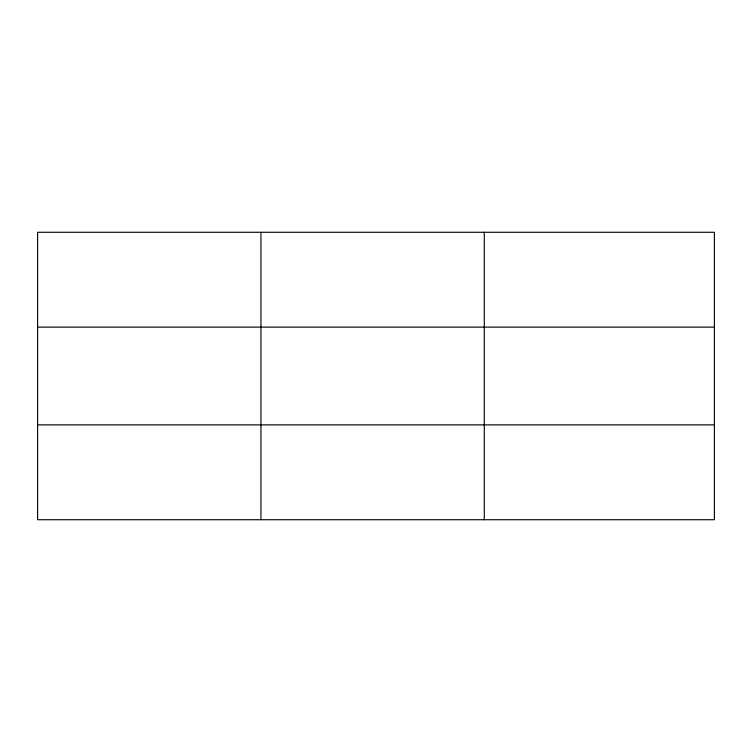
<?xml version="1.0" encoding="UTF-8"?>
<svg xmlns="http://www.w3.org/2000/svg" width="752" height="752" viewBox="0 0 752 752"><rect width="100%" height="100%" fill="white"/><g stroke="black" fill="none" stroke-linecap="round" stroke-linejoin="round"><path stroke-width="1.13" d="M260.944 519.726L260.944 232.274M484.288 519.726L484.288 232.274M37.6 327.129L714.4 327.129M37.6 424.871L714.4 424.871M714.4 500.757L714.4 519.726L37.6 519.726L37.6 232.274L714.4 232.274L714.4 500.757"/></g></svg>
